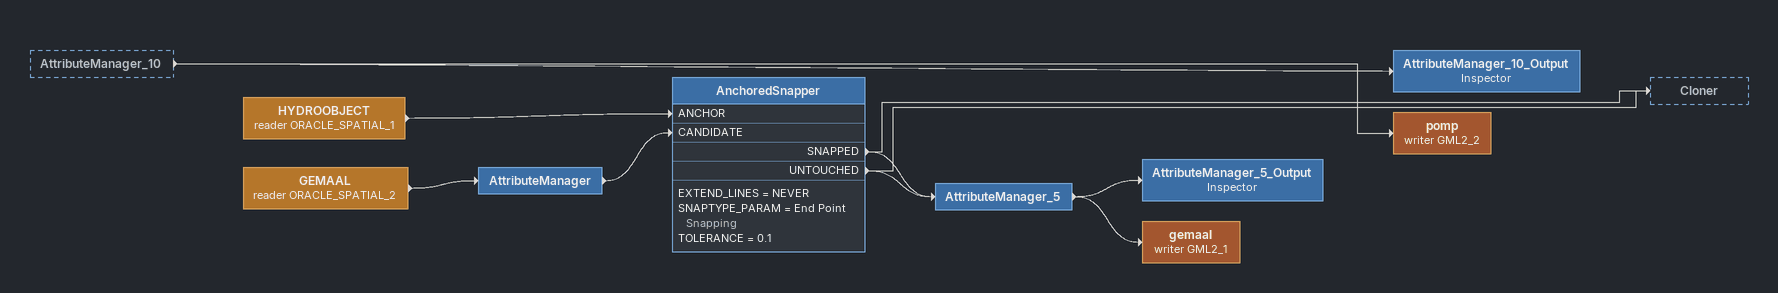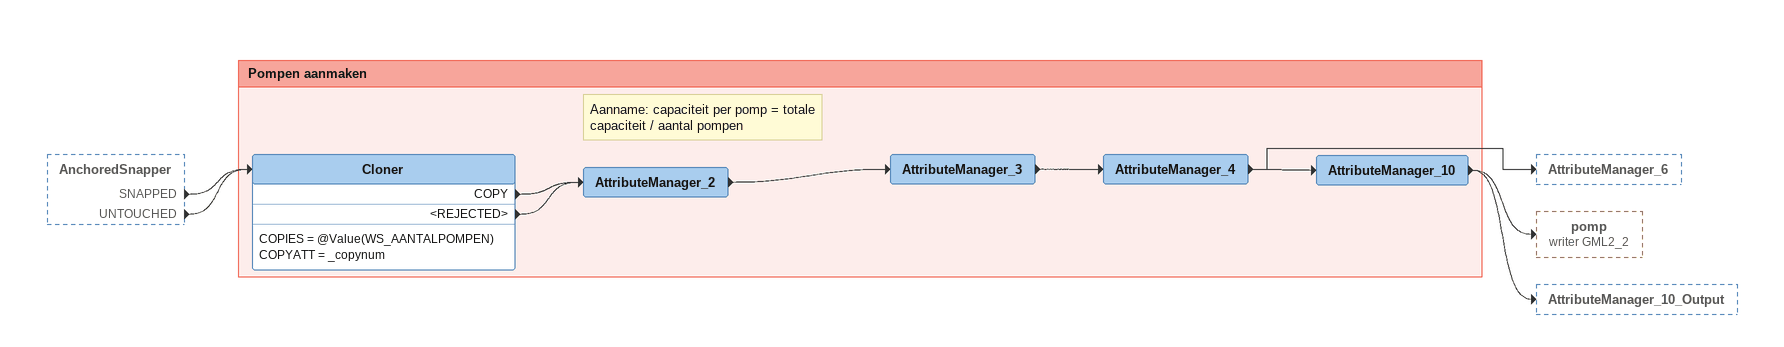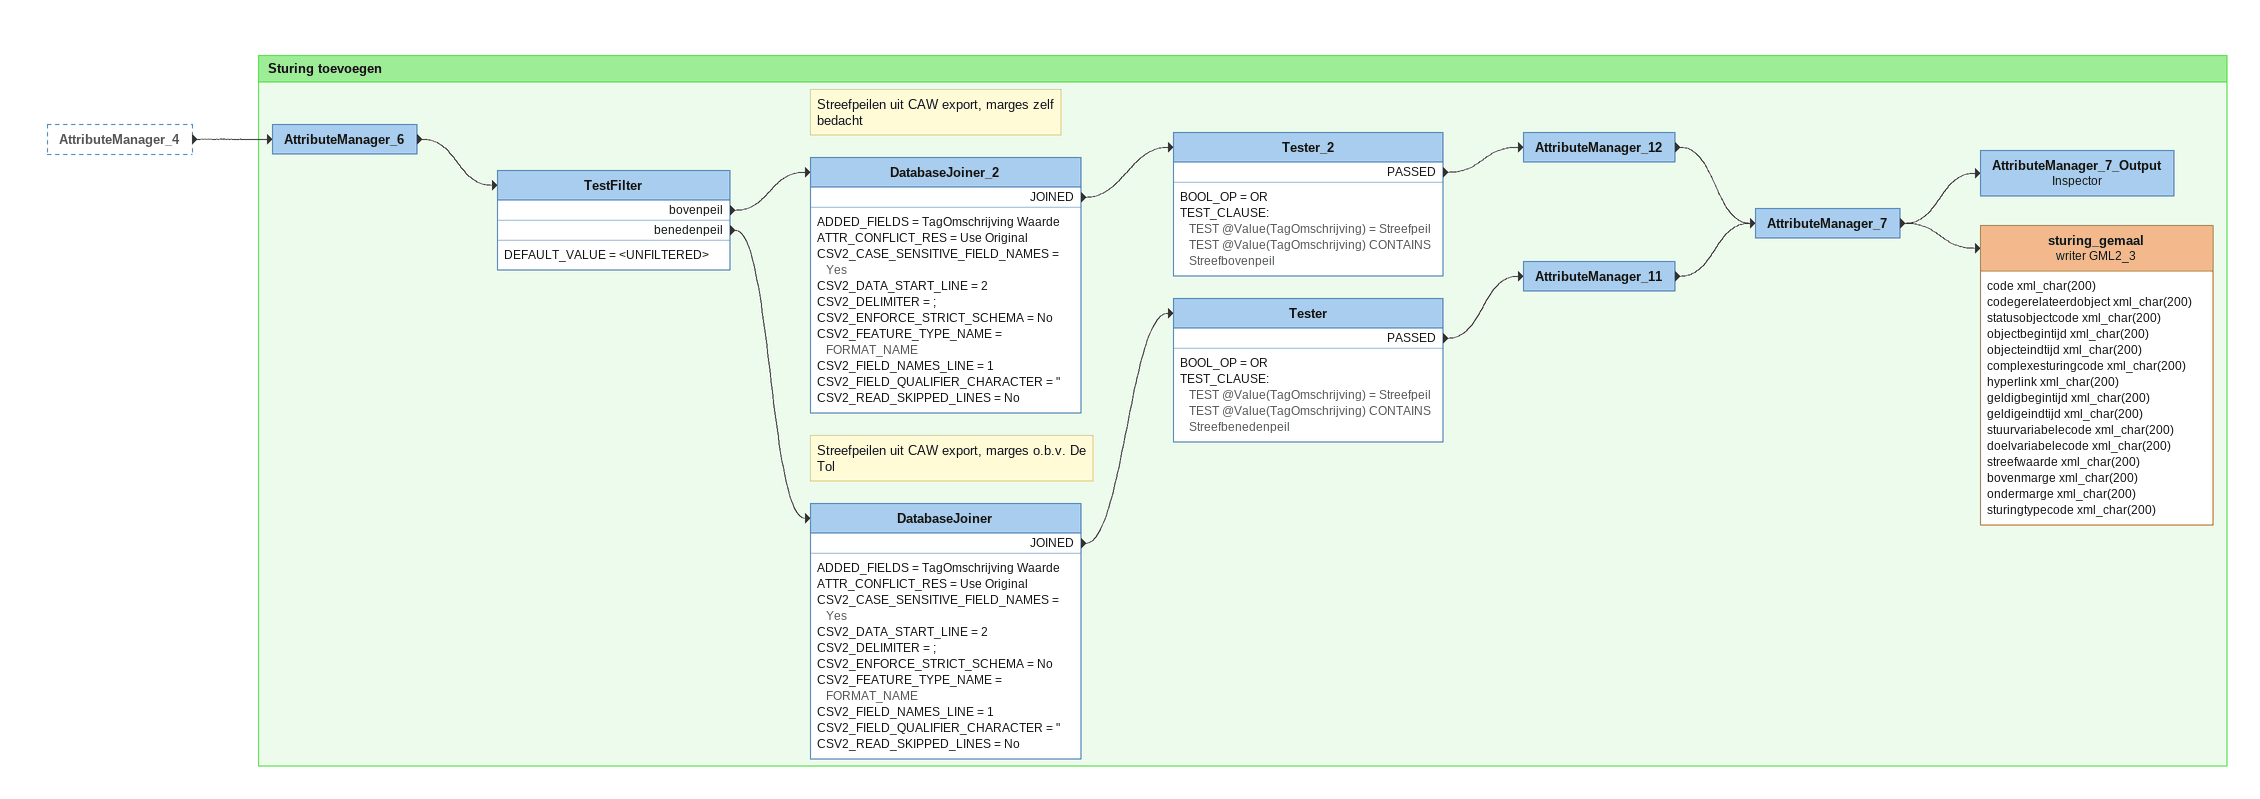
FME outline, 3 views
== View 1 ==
AttributeManager_10 [outside]
    -> pomp (writer GML2_2)
    -> AttributeManager_10_Output
HYDROOBJECT (reader ORACLE_SPATIAL_1)
    -> AnchoredSnapper [ANCHOR]
GEMAAL (reader ORACLE_SPATIAL_2)
    -> AttributeManager
AttributeManager
    -> AnchoredSnapper [CANDIDATE]
AnchoredSnapper
    EXTEND_LINES = NEVER
    SNAPTYPE_PARAM = End Point Snapping
    TOLERANCE = 0.1
    SNAPPED -> Cloner
    SNAPPED -> AttributeManager_5
    UNTOUCHED -> Cloner
    UNTOUCHED -> AttributeManager_5
AttributeManager_10_Output: Inspector
pomp (writer GML2_2)
AttributeManager_5
    -> AttributeManager_5_Output
    -> gemaal (writer GML2_1)
AttributeManager_5_Output: Inspector
gemaal (writer GML2_1)

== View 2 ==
AnchoredSnapper [outside]
    SNAPPED -> Cloner
    UNTOUCHED -> Cloner

Bookmark: Pompen aanmaken
Cloner
    COPIES = @Value(WS_AANTALPOMPEN)
    COPYATT = _copynum
    COPY -> AttributeManager_2
    <REJECTED> -> AttributeManager_2
AttributeManager_2
    -> AttributeManager_3
Note: Aanname: capaciteit per pomp = totale capaciteit / aantal pompen
AttributeManager_3
    -> AttributeManager_4
AttributeManager_4
    -> AttributeManager_6
    -> AttributeManager_10
AttributeManager_10
    -> pomp (writer GML2_2)
    -> AttributeManager_10_Output

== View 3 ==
AttributeManager_4 [outside]
    -> AttributeManager_6

Bookmark: Sturing toevoegen
AttributeManager_6
    -> TestFilter
TestFilter
    DEFAULT_VALUE = <UNFILTERED>
    bovenpeil -> DatabaseJoiner_2
    benedenpeil -> DatabaseJoiner
Note: Streefpeilen uit CAW export, marges zelf bedacht
DatabaseJoiner_2
    ADDED_FIELDS = TagOmschrijving Waarde
    ATTR_CONFLICT_RES = Use Original
    CSV2_CASE_SENSITIVE_FIELD_NAMES = Yes
    CSV2_DATA_START_LINE = 2
    CSV2_DELIMITER = ;
    CSV2_ENFORCE_STRICT_SCHEMA = No
    CSV2_FEATURE_TYPE_NAME = FORMAT_NAME
    CSV2_FIELD_NAMES_LINE = 1
    CSV2_FIELD_QUALIFIER_CHARACTER = "
    CSV2_READ_SKIPPED_LINES = No
    JOINED -> Tester_2
Tester_2
    BOOL_OP = OR
    TEST_CLAUSE:
      TEST @Value(TagOmschrijving) = Streefpeil
      TEST @Value(TagOmschrijving) CONTAINS Streefbovenpeil
    PASSED -> AttributeManager_12
AttributeManager_12
    -> AttributeManager_7
Note: Streefpeilen uit CAW export, marges o.b.v. De Tol
DatabaseJoiner
    ADDED_FIELDS = TagOmschrijving Waarde
    ATTR_CONFLICT_RES = Use Original
    CSV2_CASE_SENSITIVE_FIELD_NAMES = Yes
    CSV2_DATA_START_LINE = 2
    CSV2_DELIMITER = ;
    CSV2_ENFORCE_STRICT_SCHEMA = No
    CSV2_FEATURE_TYPE_NAME = FORMAT_NAME
    CSV2_FIELD_NAMES_LINE = 1
    CSV2_FIELD_QUALIFIER_CHARACTER = "
    CSV2_READ_SKIPPED_LINES = No
    JOINED -> Tester
Tester
    BOOL_OP = OR
    TEST_CLAUSE:
      TEST @Value(TagOmschrijving) = Streefpeil
      TEST @Value(TagOmschrijving) CONTAINS Streefbenedenpeil
    PASSED -> AttributeManager_11
AttributeManager_11
    -> AttributeManager_7
AttributeManager_7
    -> AttributeManager_7_Output
    -> sturing_gemaal (writer GML2_3)
AttributeManager_7_Output: Inspector
sturing_gemaal (writer GML2_3)
    attributes: code xml_char(200), codegerelateerdobject xml_char(200), statusobjectcode xml_char(200), objectbegintijd xml_char(200), objecteindtijd xml_char(200), complexesturingcode xml_char(200), hyperlink xml_char(200), geldigbegintijd xml_char(200), geldigeindtijd xml_char(200), stuurvariabelecode xml_char(200), doelvariabelecode xml_char(200), streefwaarde xml_char(200), bovenmarge xml_char(200), ondermarge xml_char(200), sturingtypecode xml_char(200)
